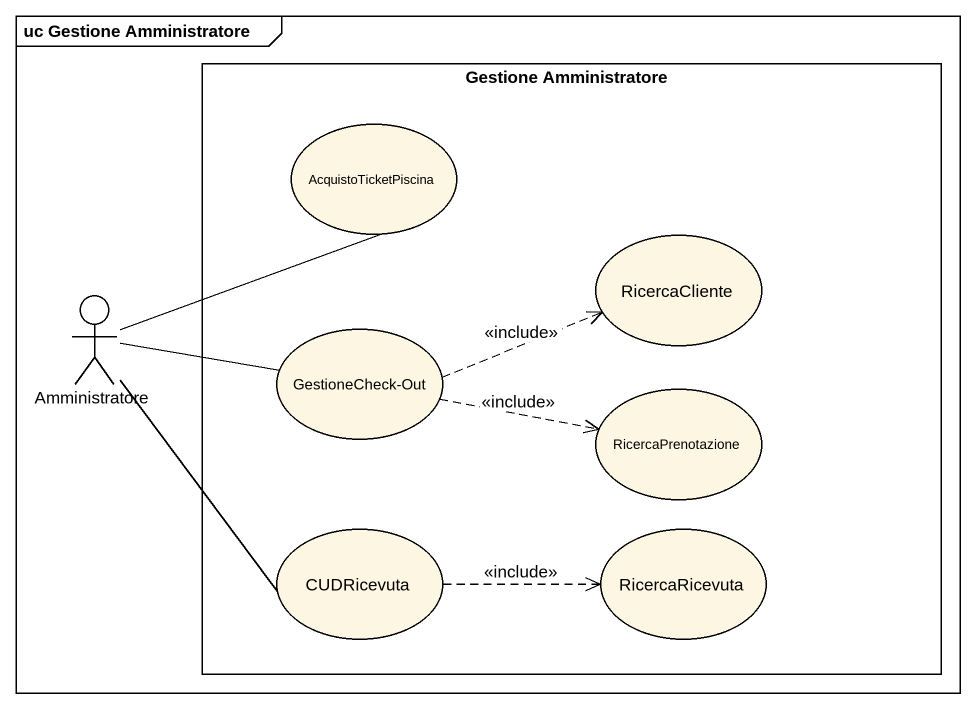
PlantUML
@startuml
mainframe uc Gestione Amministratore
rectangle "Gestione Amministratore" as Gestione_Amministratore {
  usecase AcquistoTicketPiscina
  usecase RicercaCliente
  usecase "GestioneCheck-Out" as GestioneCheck_Out
  usecase RicercaPrenotazione
  usecase CUDRicevuta
  usecase RicercaRicevuta
}
actor Amministratore
Amministratore -up- AcquistoTicketPiscina
Amministratore -right- GestioneCheck_Out
Amministratore -- CUDRicevuta
GestioneCheck_Out .right.> RicercaCliente : <<include>>
GestioneCheck_Out .right.> RicercaPrenotazione : <<include>>
CUDRicevuta .right.> RicercaRicevuta : <<include>>
@enduml
